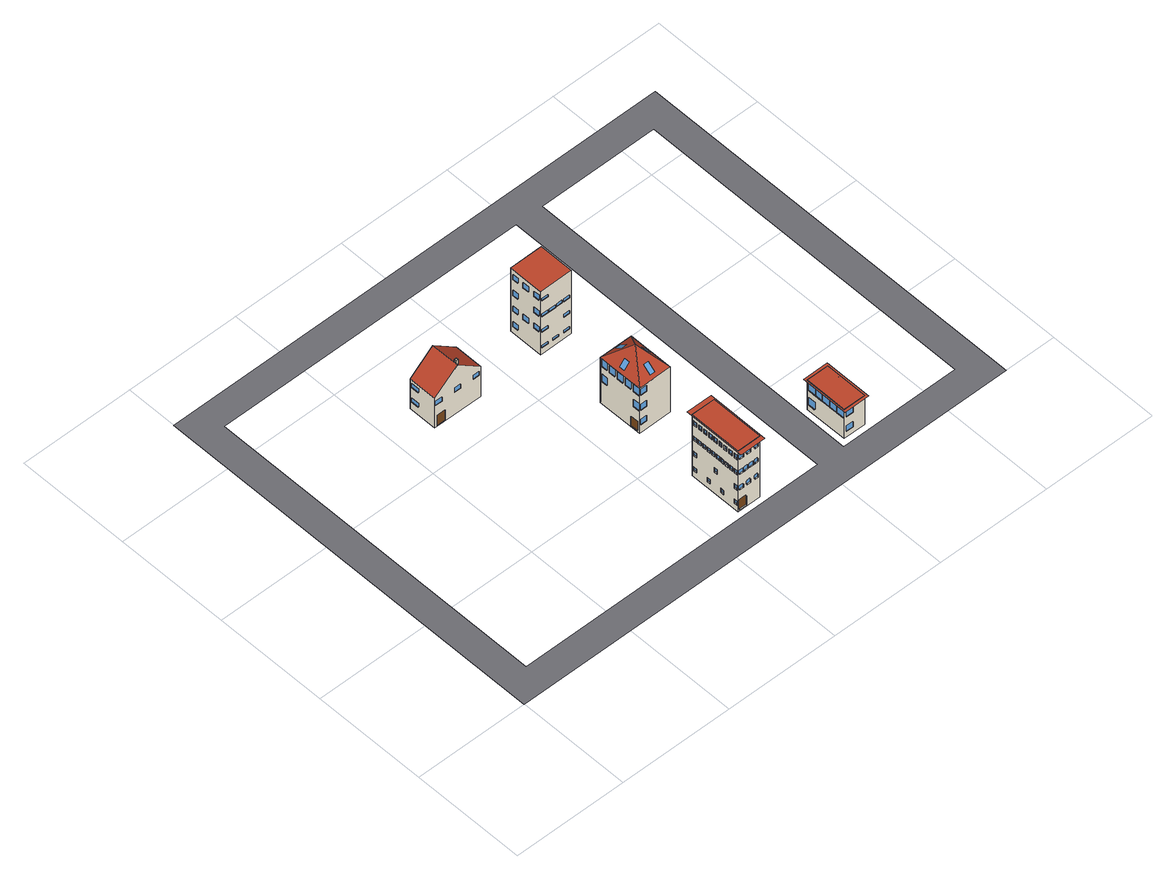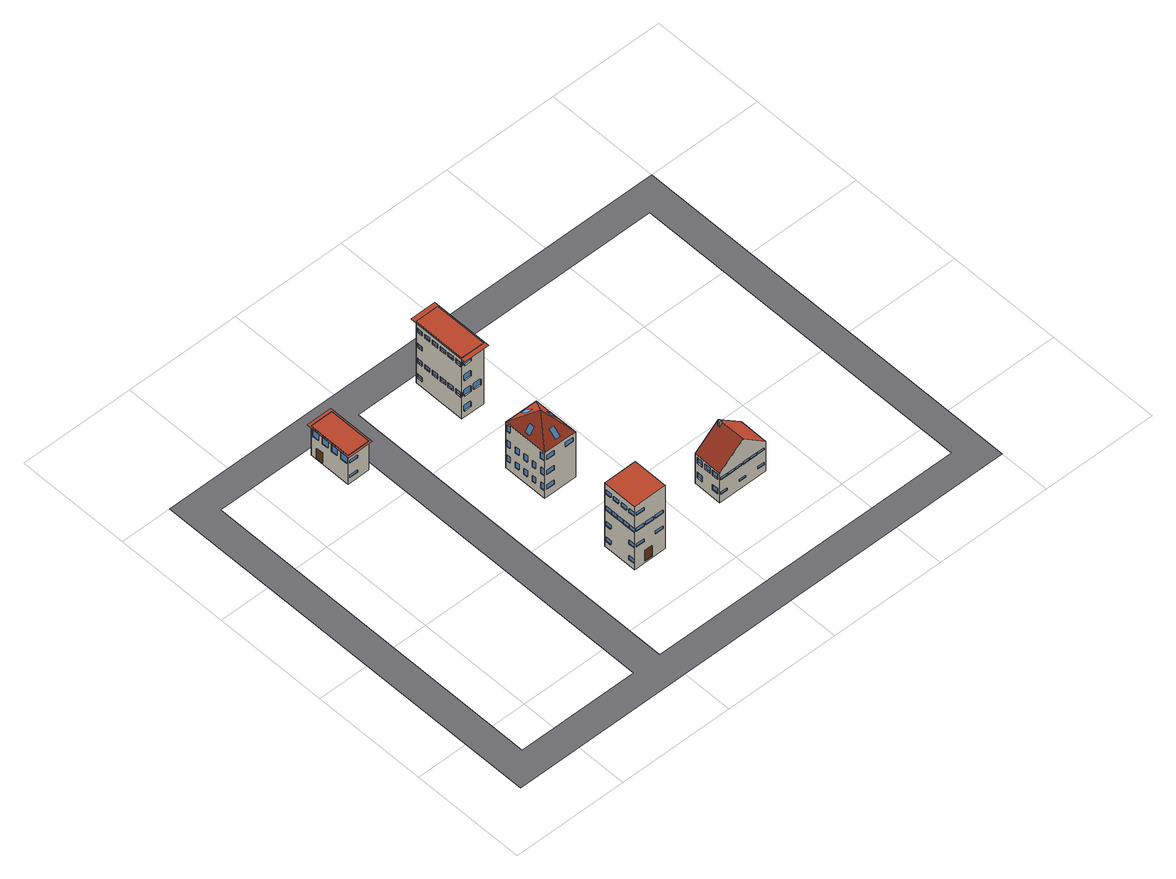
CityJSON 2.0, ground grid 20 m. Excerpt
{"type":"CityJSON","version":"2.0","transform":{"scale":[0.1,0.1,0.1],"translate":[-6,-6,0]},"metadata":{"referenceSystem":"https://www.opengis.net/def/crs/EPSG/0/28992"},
"CityObjects":{
"building1":{"type":"Building","attributes":{"roofType":"Gabled","yearOfConstruction":1994,"function":"Residential","storeysAboveGround":2},"children":["building1-1"],"geometry":[{"type":"MultiSurface","lod":"3","boundaries":[[[0,1,2,3]],[[4,5,6,7]],[[7,8,9,4],[10,11,12,13]],[[3,2,8,7,6],[14,15,16,17],[18,19,20,21],[22,23,24,25],[26,27,28,29]],[[30,31,14,17]],[[16,32,30,17]],[[33,32,16,15]],[[14,31,33,15]],[[34,35,18,21]],[[20,36,34,21]],[[37,36,20,19]],[[18,35,37,19]],[[38,39,22,25]],[[24,40,38,25]],[[41,40,24,23]],[[22,39,41,23]],[[42,43,26,29]],[[28,44,42,29]],[[45,44,28,27]],[[26,43,45,27]],[[32,33,31,30]],[[36,37,35,34]],[[40,41,39,38]],[[44,45,43,42]],[[1,9,8,2],[46,47,48,49],[50,51,52,53],[54,55,56,57],[58,59,60,61],[62,63,64,65]],[[66,67,46,49]],[[48,68,66,49]],[[69,68,48,47]],[[46,67,69,47]],[[70,71,50,53]],[[52,72,70,53]],[[73,72,52,51]],[[50,71,73,51]],[[74,75,54,57]],[[56,76,74,57]],[[77,76,56,55]],[[54,75,77,55]],[[78,79,58,61]],[[60,80,78,61]],[[81,80,60,59]],[[58,79,81,59]],[[82,83,62,65]],[[64,84,82,65]],[[85,84,64,63]],[[62,83,85,63]],[[68,69,67,66]],[[72,73,71,70]],[[76,77,75,74]],[[80,81,79,78]],[[84,85,83,82]],[[1,0,5,4,9],[86,87,88,89],[90,91,92,93],[94,95,96,97],[98,99,100,101],[102,103,104,105],[106,107,108,109],[110,111,112,113],[114,115,116,117],[118,119,120,121]],[[122,123,86,89]],[[88,124,122,89]],[[125,124,88,87]],[[86,123,125,87]],[[126,127,90,93]],[[92,128,126,93]],[[129,128,92,91]],[[90,127,129,91]],[[130,131,94,97]],[[96,132,130,97]],[[133,132,96,95]],[[94,131,133,95]],[[134,135,98,101]],[[100,136,134,101]],[[137,136,100,99]],[[98,135,137,99]],[[138,139,102,105]],[[104,140,138,105]],[[141,140,104,103]],[[102,139,141,103]],[[142,143,106,109]],[[108,144,142,109]],[[145,144,108,107]],[[106,143,145,107]],[[146,147,110,113]],[[112,148,146,113]],[[149,148,112,111]],[[110,147,149,111]],[[150,151,114,117]],[[116,152,150,117]],[[153,152,116,115]],[[114,151,153,115]],[[154,155,118,121]],[[120,156,154,121]],[[157,156,120,119]],[[118,155,157,119]],[[124,125,123,122]],[[128,129,127,126]],[[132,133,131,130]],[[136,137,135,134]],[[140,141,139,138]],[[144,145,143,142]],[[148,149,147,146]],[[152,153,151,150]],[[156,157,155,154]],[[0,3,6,5],[158,159,160,161],[162,163,164,165]],[[166,167,158,161]],[[160,168,166,161]],[[169,168,160,159]],[[158,167,169,159]],[[170,171,162,165]],[[164,172,170,165]],[[173,172,164,163]],[[162,171,173,163]],[[168,169,167,166]],[[172,173,171,170]]],"semantics":{"surfaces":[{"type":"GroundSurface"},{"type":"RoofSurface"},{"type":"WallSurface"},{"type":"Door"},{"type":"Window"}],"values":[0,1,1,2,2,2,2,2,2,2,2,2,2,2,2,2,2,2,2,2,3,4,4,4,2,2,2,2,2,2,2,2,2,2,2,2,2,2,2,2,2,2,2,2,2,4,4,4,4,4,2,2,2,2,2,2,2,2,2,2,2,2,2,2,2,2,2,2,2,2,2,2,2,2,2,2,2,2,2,2,2,2,2,2,2,2,2,4,4,4,4,4,4,4,4,4,2,2,2,2,2,2,2,2,2,4,4]}}]},
"building1-1":{"type":"BuildingInstallation","parents":["building1"],"geometry":[{"type":"MultiSurface","lod":"3","boundaries":[[[12,174,175,13]],[[176,177,11,10]],[[175,176,10,13]],[[12,11,177,174]],[[174,177,176,175]],[[12,11,10,13]]]}]},
"building2":{"type":"Building","attributes":{"roofType":"Flat","yearOfConstruction":2001,"function":"Industrial","storeysAboveGround":4},"geometry":[{"type":"MultiSurface","lod":"3","boundaries":[[[178,179,180,181]],[[182,183,184,185]],[[180,182,185,181],[186,187,188,189],[190,191,192,193],[194,195,196,197],[198,199,200,201],[202,203,204,205],[206,207,208,209],[210,211,212,213],[214,215,216,217],[218,219,220,221],[222,223,224,225],[226,227,228,229]],[[230,231,186,189]],[[188,232,230,189]],[[233,232,188,187]],[[186,231,233,187]],[[234,235,190,193]],[[192,236,234,193]],[[237,236,192,191]],[[190,235,237,191]],[[238,239,194,197]],[[196,240,238,197]],[[241,240,196,195]],[[194,239,241,195]],[[242,243,198,201]],[[200,244,242,201]],[[245,244,200,199]],[[198,243,245,199]],[[246,247,202,205]],[[204,248,246,205]],[[249,248,204,203]],[[202,247,249,203]],[[250,251,206,209]],[[208,252,250,209]],[[253,252,208,207]],[[206,251,253,207]],[[254,255,210,213]],[[212,256,254,213]],[[257,256,212,211]],[[210,255,257,211]],[[258,259,214,217]],[[216,260,258,217]],[[261,260,216,215]],[[214,259,261,215]],[[262,263,218,221]],[[220,264,262,221]],[[265,264,220,219]],[[218,263,265,219]],[[266,267,222,225]],[[224,268,266,225]],[[269,268,224,223]],[[222,267,269,223]],[[270,271,226,229]],[[228,272,270,229]],[[273,272,228,227]],[[226,271,273,227]],[[232,233,231,230]],[[236,237,235,234]],[[240,241,239,238]],[[244,245,243,242]],[[248,249,247,246]],[[252,253,251,250]],[[256,257,255,254]],[[260,261,259,258]],[[264,265,263,262]],[[268,269,267,266]],[[272,273,271,270]],[[179,183,182,180],[274,275,276,277],[278,279,280,281],[282,283,284,285],[286,287,288,289],[290,291,292,293],[294,295,296,297],[298,299,300,301],[302,303,304,305],[306,307,308,309],[310,311,312,313],[314,315,316,317],[318,319,320,321],[322,323,324,325],[326,327,328,329]],[[330,331,274,277]],[[276,332,330,277]],[[333,332,276,275]],[[274,331,333,275]],[[334,335,278,281]],[[280,336,334,281]],[[337,336,280,279]],[[278,335,337,279]],[[338,339,282,285]],[[284,340,338,285]],[[341,340,284,283]],[[282,339,341,283]],[[342,343,286,289]],[[288,344,342,289]],[[345,344,288,287]],[[286,343,345,287]],[[346,347,290,293]],[[292,348,346,293]],[[349,348,292,291]],[[290,347,349,291]],[[350,351,294,297]],[[296,352,350,297]],[[353,352,296,295]],[[294,351,353,295]],[[354,355,298,301]],[[300,356,354,301]],[[357,356,300,299]],[[298,355,357,299]],[[358,359,302,305]],[[304,360,358,305]],[[361,360,304,303]],[[302,359,361,303]],[[362,363,306,309]],[[308,364,362,309]],[[365,364,308,307]],[[306,363,365,307]],[[366,367,310,313]],[[312,368,366,313]],[[369,368,312,311]],[[310,367,369,311]],[[370,371,314,317]],[[316,372,370,317]],[[373,372,316,315]],[[314,371,373,315]],[[374,375,318,321]],[[320,376,374,321]],[[377,376,320,319]],[[318,375,377,319]],[[378,379,322,325]],[[324,380,378,325]],[[381,380,324,323]],[[322,379,381,323]],[[382,383,326,329]],[[328,384,382,329]],[[385,384,328,327]],[[326,383,385,327]],[[332,333,331,330]],[[336,337,335,334]],[[340,341,339,338]],[[344,345,343,342]],[[348,349,347,346]],[[352,353,351,350]],[[356,357,355,354]],[[360,361,359,358]],[[364,365,363,362]],[[368,369,367,366]],[[372,373,371,370]],[[376,377,375,374]],[[380,381,379,378]],[[384,385,383,382]],[[178,184,183,179],[386,387,388,389],[390,391,392,393],[394,395,396,397],[398,399,400,401],[402,403,404,405]],[[406,407,386,389]],[[388,408,406,389]],[[409,408,388,387]],[[386,407,409,387]],[[410,411,390,393]],[[392,412,410,393]],[[413,412,392,391]],[[390,411,413,391]],[[414,415,394,397]],[[396,416,414,397]],[[417,416,396,395]],[[394,415,417,395]],[[418,419,398,401]],[[400,420,418,401]],[[421,420,400,399]],[[398,419,421,399]],[[422,423,402,405]],[[404,424,422,405]],[[425,424,404,403]],[[402,423,425,403]],[[408,409,407,406]],[[412,413,411,410]],[[416,417,415,414]],[[420,421,419,418]],[[424,425,423,422]],[[181,185,184,178],[426,427,428,429],[430,431,432,433],[434,435,436,437],[438,439,440,441],[442,443,444,445],[446,447,448,449],[450,451,452,453],[454,455,456,457],[458,459,460,461],[462,463,464,465],[466,467,468,469],[470,471,472,473],[474,475,476,477],[478,479,480,481],[482,483,484,485],[486,487,488,489],[490,491,492,493],[494,495,496,497],[498,499,500,501],[502,503,504,505],[506,507,508,509],[510,511,512,513],[514,515,516,517],[518,519,520,521],[522,523,524,525],[526,527,528,529]],[[530,531,426,429]],[[428,532,530,429]],[[533,532,428,427]],[[426,531,533,427]],[[534,535,430,433]],[[432,536,534,433]],[[537,536,432,431]],[[430,535,537,431]],[[538,539,434,437]],[[436,540,538,437]],[[541,540,436,435]],[[434,539,541,435]],[[542,543,438,441]],[[440,544,542,441]],[[545,544,440,439]],[[438,543,545,439]],[[546,547,442,445]],[[444,548,546,445]],[[549,548,444,443]],[[442,547,549,443]],[[550,551,446,449]],[[448,552,550,449]],[[553,552,448,447]],[[446,551,553,447]],[[554,555,450,453]],[[452,556,554,453]],[[557,556,452,451]],[[450,555,557,451]],[[558,559,454,457]],[[456,560,558,457]],[[561,560,456,455]],[[454,559,561,455]],[[562,563,458,461]],[[460,564,562,461]],[[565,564,460,459]],[[458,563,565,459]],[[566,567,462,465]],[[464,568,566,465]],[[569,568,464,463]],[[462,567,569,463]],[[570,571,466,469]],[[468,572,570,469]],[[573,572,468,467]],[[466,571,573,467]],[[574,575,470,473]],[[472,576,574,473]],[[577,576,472,471]],[[470,575,577,471]],[[578,579,474,477]],[[476,580,578,477]],[[581,580,476,475]],[[474,579,581,475]],[[582,583,478,481]],[[480,584,582,481]],[[585,584,480,479]],[[478,583,585,479]],[[586,587,482,485]],[[484,588,586,485]],[[589,588,484,483]],[[482,587,589,483]],[[590,591,486,489]],[[488,592,590,489]],[[593,592,488,487]],[[486,591,593,487]],[[594,595,490,493]],[[492,596,594,493]],[[597,596,492,491]],[[490,595,597,491]],[[598,599,494,497]],[[496,600,598,497]],[[601,600,496,495]],[[494,599,601,495]],[[602,603,498,501]],[[500,604,602,501]],[[605,604,500,499]],[[498,603,605,499]],[[606,607,502,505]],[[504,608,606,505]],[[609,608,504,503]],[[502,607,609,503]],[[610,611,506,509]],[[508,612,610,509]],[[613,612,508,507]],[[506,611,613,507]],[[614,615,510,513]],[[512,616,614,513]],[[617,616,512,511]],[[510,615,617,511]],[[618,619,514,517]],[[516,620,618,517]],[[621,620,516,515]],[[514,619,621,515]],[[622,623,518,521]],[[520,624,622,521]],[[625,624,520,519]],[[518,623,625,519]],[[626,627,522,525]],[[524,628,626,525]],[[629,628,524,523]],[[522,627,629,523]],[[630,631,526,529]],[[528,632,630,529]],[[633,632,528,527]],[[526,631,633,527]],[[532,533,531,530]],[[536,537,535,534]],[[540,541,539,538]],[[544,545,543,542]],[[548,549,547,546]],[[552,553,551,550]],[[556,557,555,554]],[[560,561,559,558]],[[564,565,563,562]],[[568,569,567,566]],[[572,573,571,570]],[[576,577,575,574]],[[580,581,579,578]],[[584,585,583,582]],[[588,589,587,586]],[[592,593,591,590]],[[596,597,595,594]],[[600,601,599,598]],[[604,605,603,602]],[[608,609,607,606]],[[612,613,611,610]],[[616,617,615,614]],[[620,621,619,618]],[[624,625,623,622]],[[628,629,627,626]],[[632,633,631,630]],[[634,635,636,637],[184,183,182,185]]],"semantics":{"surfaces":[{"type":"GroundSurface"},{"type":"RoofSurface"},{"type":"WallSurface"},{"type":"Door"},{"type":"Window"}],"values":[0,1,2,2,2,2,2,2,2,2,2,2,2,2,2,2,2,2,2,2,2,2,2,2,2,2,2,2,2,2,2,2,2,2,2,2,2,2,2,2,2,2,2,2,2,2,2,3,4,4,4,4,4,4,4,4,4,4,2,2,2,2,2,2,2,2,2,2,2,2,2,2,2,2,2,2,2,2,2,2,2,2,2,2,2,2,2,2,2,2,2,2,2,2,2,2,2,2,2,2,2,2,2,2,2,2,2,2,2,2,2,2,2,2,2,4,4,4,4,4,4,4,4,4,4,4,4,4,4,2,2,2,2,2,2,2,2,2,2,2,2,2,2,2,2,2,2,2,2,2,4,4,4,4,4,2,2,2,2,2,2,2,2,2,2,2,2,2,2,2,2,2,2,2,2,2,2,2,2,2,2,2,2,2,2,2,2,2,2,2,2,2,2,2,2,2,2,2,2,2,2,2,2,2,2,2,2,2,2,2,2,2,2,2,2,2,2,2,2,2,2,2,2,2,2,2,2,2,2,2,2,2,2,2,2,2,2,2,2,2,2,2,2,2,2,2,2,2,2,2,2,2,2,2,2,2,2,2,2,2,4,4,4,4,4,4,4,4,4,4,4,4,4,4,4,4,4,4,4,4,4,4,4,4,4,4,1]}}]},
"building3":{"type":"Building","attributes":{"roofType":"Pyramidal","yearOfConstruction":1955,"function":"Residential","storeysAboveGround":3},"geometry":[{"type":"MultiSurface","lod":"3","boundaries":[[[638,639,640,641]],[[642,643,644],[645,646,647,648]],[[647,646,645,648]],[[649,650,644],[651,652,653,654]],[[653,652,651,654]],[[643,649,644],[655,656,657,658]],[[657,656,655,658]],[[650,642,644],[659,660,661,662]],[[661,660,659,662]],[[640,649,643,641],[663,664,665,666],[667,668,669,670],[671,672,673,674]],[[675,676,663,666]],[[665,677,675,666]],[[678,677,665,664]],[[663,676,678,664]],[[679,680,667,670]],[[669,681,679,670]],[[682,681,669,668]],[[667,680,682,668]],[[683,684,671,674]],[[673,685,683,674]],[[686,685,673,672]],[[671,684,686,672]],[[677,678,676,675]],[[681,682,680,679]],[[685,686,684,683]],[[639,650,649,640],[687,688,689,690],[691,692,693,694],[695,696,697,698],[699,700,701,702],[703,704,705,706],[707,708,709,710],[711,712,713,714],[715,716,717,718],[719,720,721,722],[723,724,725,726],[727,728,729,730],[731,732,733,734]],[[735,736,687,690]],[[689,737,735,690]],[[738,737,689,688]],[[687,736,738,688]],[[739,740,691,694]],[[693,741,739,694]],[[742,741,693,692]],[[691,740,742,692]],[[743,744,695,698]],[[697,745,743,698]],[[746,745,697,696]],[[695,744,746,696]],[[747,748,699,702]],[[701,749,747,702]],[[750,749,701,700]],[[699,748,750,700]],[[751,752,703,706]],[[705,753,751,706]],[[754,753,705,704]],[[703,752,754,704]],[[755,756,707,710]],[[709,757,755,710]],[[758,757,709,708]],[[707,756,758,708]],[[759,760,711,714]],[[713,761,759,714]],[[762,761,713,712]],[[711,760,762,712]],[[763,764,715,718]],[[717,765,763,718]],[[766,765,717,716]],[[715,764,766,716]],[[767,768,719,722]],[[721,769,767,722]],[[770,769,721,720]],[[719,768,770,720]],[[771,772,723,726]],[[725,773,771,726]],[[774,773,725,724]],[[723,772,774,724]],[[775,776,727,730]],[[729,777,775,730]],[[778,777,729,728]],[[727,776,778,728]],[[779,780,731,734]],[[733,781,779,734]],[[782,781,733,732]],[[731,780,782,732]],[[737,738,736,735]],[[741,742,740,739]],[[745,746,744,743]],[[749,750,748,747]],[[753,754,752,751]],[[757,758,756,755]],[[761,762,760,759]],[[765,766,764,763]],[[769,770,768,767]],[[773,774,772,771]],[[777,778,776,775]],[[781,782,780,779]],[[638,642,650,639],[783,784,785,786],[787,788,789,790],[791,792,793,794],[795,796,797,798]],[[799,800,783,786]],[[785,801,799,786]],[[802,801,785,784]],[[783,800,802,784]],[[803,804,787,790]],[[789,805,803,790]],[[806,805,789,788]],[[787,804,806,788]],[[807,808,791,794]],[[793,809,807,794]],[[810,809,793,792]],[[791,808,810,792]],[[811,812,795,798]],[[797,813,811,798]],[[814,813,797,796]],[[795,812,814,796]],[[801,802,800,799]],[[805,806,804,803]],[[809,810,808,807]],[[813,814,812,811]],[[641,643,642,638],[815,816,817,818],[819,820,821,822],[823,824,825,826],[827,828,829,830],[831,832,833,834],[835,836,837,838],[839,840,841,842],[843,844,845,846]],[[847,848,815,818]],[[817,849,847,818]],[[850,849,817,816]],[[815,848,850,816]],[[851,852,819,822]],[[821,853,851,822]],[[854,853,821,820]],[[819,852,854,820]],[[855,856,823,826]],[[825,857,855,826]],[[858,857,825,824]],[[823,856,858,824]],[[859,860,827,830]],[[829,861,859,830]],[[862,861,829,828]],[[827,860,862,828]],[[863,864,831,834]],[[833,865,863,834]],[[866,865,833,832]],[[831,864,866,832]],[[867,868,835,838]],[[837,869,867,838]],[[870,869,837,836]],[[835,868,870,836]],[[871,872,839,842]],[[841,873,871,842]],[[874,873,841,840]],[[839,872,874,840]],[[875,876,843,846]],[[845,877,875,846]],[[878,877,845,844]],[[843,876,878,844]],[[849,850,848,847]],[[853,854,852,851]],[[857,858,856,855]],[[861,862,860,859]],[[865,866,864,863]],[[869,870,868,867]],[[873,874,872,871]],[[877,878,876,875]]],"semantics":{"surfaces":[{"type":"GroundSurface"},{"type":"RoofSurface"},{"type":"Window"},{"type":"WallSurface"},{"type":"Door"}],"values":[0,1,2,1,2,1,2,1,2,3,3,3,3,3,3,3,3,3,3,3,3,3,2,2,2,3,3,3,3,3,3,3,3,3,3,3,3,3,3,3,3,3,3,3,3,3,3,3,3,3,3,3,3,3,3,3,3,3,3,3,3,3,3,3,3,3,3,3,3,3,3,3,3,3,2,2,2,2,2,2,2,2,2,2,2,2,3,3,3,3,3,3,3,3,3,3,3,3,3,3,3,3,3,2,2,2,2,3,3,3,3,3,3,3,3,3,3,3,3,3,3,3,3,3,3,3,3,3,3,3,3,3,3,3,3,3,3,3,3,3,4,2,2,2,2,2,2,2]}}]},
"building4":{"type":"Building","attributes":{"roofType":"Flat","yearOfConstruction":2000,"function":"Residential","storeysAboveGround":4},"geometry":[{"type":"MultiSurface","lod":"3","boundaries":[[[879,880,881,882]],[[883,884,885,886]],[[881,883,886,882],[887,888,889,890],[891,892,893,894],[895,896,897,898],[899,900,901,902],[903,904,905,906],[907,908,909,910],[911,912,913,914],[915,916,917,918],[919,920,921,922],[923,924,925,926]],[[927,928,887,890]],[[889,929,927,890]],[[930,929,889,888]],[[887,928,930,888]],[[931,932,891,894]],[[893,933,931,894]],[[934,933,893,892]],[[891,932,934,892]],[[935,936,895,898]],[[897,937,935,898]],[[938,937,897,896]],[[895,936,938,896]],[[939,940,899,902]],[[901,941,939,902]],[[942,941,901,900]],[[899,940,942,900]],[[943,944,903,906]],[[905,945,943,906]],[[946,945,905,904]],[[903,944,946,904]],[[947,948,907,910]],[[909,949,947,910]],[[950,949,909,908]],[[907,948,950,908]],[[951,952,911,914]],[[913,953,951,914]],[[954,953,913,912]],[[911,952,954,912]],[[955,956,915,918]],[[917,957,955,918]],[[958,957,917,916]],[[915,956,958,916]],[[959,960,919,922]],[[921,961,959,922]],[[962,961,921,920]],[[919,960,962,920]],[[963,964,923,926]],[[925,965,963,926]],[[966,965,925,924]],[[923,964,966,924]],[[929,930,928,927]],[[933,934,932,931]],[[937,938,936,935]],[[941,942,940,939]],[[945,946,944,943]],[[949,950,948,947]],[[953,954,952,951]],[[957,958,956,955]],[[961,962,960,959]],[[965,966,964,963]],[[880,884,883,881],[967,968,969,970],[971,972,973,974],[975,976,977,978],[979,980,981,982],[983,984,985,986],[987,988,989,990],[991,992,993,994],[995,996,997,998],[999,1000,1001,1002],[1003,1004,1005,1006],[1007,1008,1009,1010],[1011,1012,1013,1014],[1015,1016,1017,1018]],[[1019,1020,967,970]],[[969,1021,1019,970]],[[1022,1021,969,968]],[[967,1020,1022,968]],[[1023,1024,971,974]],[[973,1025,1023,974]],[[1026,1025,973,972]],[[971,1024,1026,972]],[[1027,1028,975,978]],[[977,1029,1027,978]],[[1030,1029,977,976]],[[975,1028,1030,976]],[[1031,1032,979,982]],[[981,1033,1031,982]],[[1034,1033,981,980]],[[979,1032,1034,980]],[[1035,1036,983,986]],[[985,1037,1035,986]],[[1038,1037,985,984]],[[983,1036,1038,984]],[[1039,1040,987,990]],[[989,1041,1039,990]],[[1042,1041,989,988]],[[987,1040,1042,988]],[[1043,1044,991,994]],[[993,1045,1043,994]],[[1046,1045,993,992]],[[991,1044,1046,992]],[[1047,1048,995,998]],[[997,1049,1047,998]],[[1050,1049,997,996]],[[995,1048,1050,996]],[[1051,1052,999,1002]],[[1001,1053,1051,1002]],[[1054,1053,1001,1000]],[[999,1052,1054,1000]],[[1055,1056,1003,1006]],[[1005,1057,1055,1006]],[[1058,1057,1005,1004]],[[1003,1056,1058,1004]],[[1059,1060,1007,1010]],[[1009,1061,1059,1010]],[[1062,1061,1009,1008]],[[1007,1060,1062,1008]],[[1063,1064,1011,1014]],[[1013,1065,1063,1014]],[[1066,1065,1013,1012]],[[1011,1064,1066,1012]],[[1067,1068,1015,1018]],[[1017,1069,1067,1018]],[[1070,1069,1017,1016]],[[1015,1068,1070,1016]],[[1021,1022,1020,1019]],[[1025,1026,1024,1023]],[[1029,1030,1028,1027]],[[1033,1034,1032,1031]],[[1037,1038,1036,1035]],[[1041,1042,1040,1039]],[[1045,1046,1044,1043]],[[1049,1050,1048,1047]],[[1053,1054,1052,1051]],[[1057,1058,1056,1055]],[[1061,1062,1060,1059]],[[1065,1066,1064,1063]],[[1069,1070,1068,1067]],[[879,885,884,880],[1071,1072,1073,1074],[1075,1076,1077,1078],[1079,1080,1081,1082],[1083,1084,1085,1086],[1087,1088,1089,1090],[1091,1092,1093,1094],[1095,1096,1097,1098]],[[1099,1100,1071,1074]],[[1073,1101,1099,1074]],[[1102,1101,1073,1072]],[[1071,1100,1102,1072]],[[1103,1104,1075,1078]],[[1077,1105,1103,1078]],[[1106,1105,1077,1076]],[[1075,1104,1106,1076]],[[1107,1108,1079,1082]],[[1081,1109,1107,1082]],[[1110,1109,1081,1080]],[[1079,1108,1110,1080]],[[1111,1112,1083,1086]],[[1085,1113,1111,1086]],[[1114,1113,1085,1084]],[[1083,1112,1114,1084]],[[1115,1116,1087,1090]],[[1089,1117,1115,1090]],[[1118,1117,1089,1088]],[[1087,1116,1118,1088]],[[1119,1120,1091,1094]],[[1093,1121,1119,1094]],[[1122,1121,1093,1092]],[[1091,1120,1122,1092]],[[1123,1124,1095,1098]],[[1097,1125,1123,1098]],[[1126,1125,1097,1096]],[[1095,1124,1126,1096]],[[1101,1102,1100,1099]],[[1105,1106,1104,1103]],[[1109,1110,1108,1107]],[[1113,1114,1112,1111]],[[1117,1118,1116,1115]],[[1121,1122,1120,1119]],[[1125,1126,1124,1123]],[[882,886,885,879],[1127,1128,1129,1130],[1131,1132,1133,1134],[1135,1136,1137,1138],[1139,1140,1141,1142],[1143,1144,1145,1146],[1147,1148,1149,1150],[1151,1152,1153,1154],[1155,1156,1157,1158],[1159,1160,1161,1162]],[[1163,1164,1127,1130]],[[1129,1165,1163,1130]],[[1166,1165,1129,1128]],[[1127,1164,1166,1128]],[[1167,1168,1131,1134]],[[1133,1169,1167,1134]],[[1170,1169,1133,1132]],[[1131,1168,1170,1132]],[[1171,1172,1135,1138]],[[1137,1173,1171,1138]],[[1174,1173,1137,1136]],[[1135,1172,1174,1136]],[[1175,1176,1139,1142]],[[1141,1177,1175,1142]],[[1178,1177,1141,1140]],[[1139,1176,1178,1140]],[[1179,1180,1143,1146]],[[1145,1181,1179,1146]],[[1182,1181,1145,1144]],[[1143,1180,1182,1144]],[[1183,1184,1147,1150]],[[1149,1185,1183,1150]],[[1186,1185,1149,1148]],[[1147,1184,1186,1148]],[[1187,1188,1151,1154]],[[1153,1189,1187,1154]],[[1190,1189,1153,1152]],[[1151,1188,1190,1152]],[[1191,1192,1155,1158]],[[1157,1193,1191,1158]],[[1194,1193,1157,1156]],[[1155,1192,1194,1156]],[[1195,1196,1159,1162]],[[1161,1197,1195,1162]],[[1198,1197,1161,1160]],[[1159,1196,1198,1160]],[[1165,1166,1164,1163]],[[1169,1170,1168,1167]],[[1173,1174,1172,1171]],[[1177,1178,1176,1175]],[[1181,1182,1180,1179]],[[1185,1186,1184,1183]],[[1189,1190,1188,1187]],[[1193,1194,1192,1191]],[[1197,1198,1196,1195]]],"semantics":{"surfaces":[{"type":"GroundSurface"},{"type":"RoofSurface"},{"type":"WallSurface"},{"type":"Window"},{"type":"Door"}],"values":[0,1,2,2,2,2,2,2,2,2,2,2,2,2,2,2,2,2,2,2,2,2,2,2,2,2,2,2,2,2,2,2,2,2,2,2,2,2,2,2,2,2,2,3,3,3,3,3,3,3,3,3,3,2,2,2,2,2,2,2,2,2,2,2,2,2,2,2,2,2,2,2,2,2,2,2,2,2,2,2,2,2,2,2,2,2,2,2,2,2,2,2,2,2,2,2,2,2,2,2,2,2,2,2,2,2,3,3,3,3,3,3,3,3,3,3,3,3,3,2,2,2,2,2,2,2,2,2,2,2,2,2,2,2,2,2,2,2,2,2,2,2,2,2,2,2,2,2,4,3,3,3,3,3,3,2,2,2,2,2,2,2,2,2,2,2,2,2,2,2,2,2,2,2,2,2,2,2,2,2,2,2,2,2,2,2,2,2,2,2,2,2,3,3,3,3,3,3,3,3,3]}}]},
"building5":{"type":"Building","attributes":{"roofType":"Flat","yearOfConstruction":1978,"function":"Industrial","storeysAboveGround":2},"geometry":[{"type":"MultiSurface","lod":"3","boundaries":[[[1199,1200,1201,1202]],[[1203,1204,1205,1206]],[[1201,1203,1206,1202],[1207,1208,1209,1210],[1211,1212,1213,1214]],[[1215,1216,1207,1210]],[[1209,1217,1215,1210]],[[1218,1217,1209,1208]],[[1207,1216,1218,1208]],[[1219,1220,1211,1214]],[[1213,1221,1219,1214]],[[1222,1221,1213,1212]],[[1211,1220,1222,1212]],[[1217,1218,1216,1215]],[[1221,1222,1220,1219]],[[1200,1204,1203,1201],[1223,1224,1225,1226],[1227,1228,1229,1230],[1231,1232,1233,1234],[1235,1236,1237,1238],[1239,1240,1241,1242]],[[1243,1244,1223,1226]],[[1225,1245,1243,1226]],[[1246,1245,1225,1224]],[[1223,1244,1246,1224]],[[1247,1248,1227,1230]],[[1229,1249,1247,1230]],[[1250,1249,1229,1228]],[[1227,1248,1250,1228]],[[1251,1252,1231,1234]],[[1233,1253,1251,1234]],[[1254,1253,1233,1232]],[[1231,1252,1254,1232]],[[1255,1256,1235,1238]],[[1237,1257,1255,1238]],[[1258,1257,1237,1236]],[[1235,1256,1258,1236]],[[1259,1260,1239,1242]],[[1241,1261,1259,1242]],[[1262,1261,1241,1240]],[[1239,1260,1262,1240]],[[1245,1246,1244,1243]],[[1249,1250,1248,1247]],[[1253,1254,1252,1251]],[[1257,1258,1256,1255]],[[1261,1262,1260,1259]],[[1199,1205,1204,1200],[1263,1264,1265,1266],[1267,1268,1269,1270]],[[1271,1272,1263,1266]],[[1265,1273,1271,1266]],[[1274,1273,1265,1264]],[[1263,1272,1274,1264]],[[1275,1276,1267,1270]],[[1269,1277,1275,1270]],[[1278,1277,1269,1268]],[[1267,1276,1278,1268]],[[1273,1274,1272,1271]],[[1277,1278,1276,1275]],[[1202,1206,1205,1199],[1279,1280,1281,1282],[1283,1284,1285,1286],[1287,1288,1289,1290],[1291,1292,1293,1294],[1295,1296,1297,1298],[1299,1300,1301,1302]],[[1303,1304,1279,1282]],[[1281,1305,1303,1282]],[[1306,1305,1281,1280]],[[1279,1304,1306,1280]],[[1307,1308,1283,1286]],[[1285,1309,1307,1286]],[[1310,1309,1285,1284]],[[1283,1308,1310,1284]],[[1311,1312,1287,1290]],[[1289,1313,1311,1290]],[[1314,1313,1289,1288]],[[1287,1312,1314,1288]],[[1315,1316,1291,1294]],[[1293,1317,1315,1294]],[[1318,1317,1293,1292]],[[1291,1316,1318,1292]],[[1319,1320,1295,1298]],[[1297,1321,1319,1298]],[[1322,1321,1297,1296]],[[1295,1320,1322,1296]],[[1323,1324,1299,1302]],[[1301,1325,1323,1302]],[[1326,1325,1301,1300]],[[1299,1324,1326,1300]],[[1305,1306,1304,1303]],[[1309,1310,1308,1307]],[[1313,1314,1312,1311]],[[1317,1318,1316,1315]],[[1321,1322,1320,1319]],[[1325,1326,1324,1323]],[[1327,1328,1329,1330],[1205,1204,1203,1206]]],"semantics":{"surfaces":[{"type":"GroundSurface"},{"type":"RoofSurface"},{"type":"WallSurface"},{"type":"Window"},{"type":"Door"}],"values":[0,1,2,2,2,2,2,2,2,2,2,3,3,2,2,2,2,2,2,2,2,2,2,2,2,2,2,2,2,2,2,2,2,2,4,3,3,3,3,2,2,2,2,2,2,2,2,2,3,3,2,2,2,2,2,2,2,2,2,2,2,2,2,2,2,2,2,2,2,2,2,2,2,2,2,3,3,3,3,3,3,1]}}]},
"road1":{"type":"Road","geometry":[{"type":"MultiSurface","lod":"1","boundaries":[[[1331,1332,1333,1334],[1335,1336,1337,1338],[1339,1340,1341,1342]]]}]}
},
"vertices":[
[260,510,0],[347,510,0],[347,460,0],[260,460,0],[303,510,98],[260,510,61],[260,460,61],[303,460,98],[347,460,61],[347,510,61],[304,468,97],[308,468,93],[308,464,93],[304,464,97],[265,460,22],[280,460,22],[280,460,1],[265,460,1],[262,460,53],[274,460,53],[274,460,45],[262,460,45],[298,460,53],[309,460,53],[309,460,45],[298,460,45],[333,460,53],[344,460,53],[344,460,45],[333,460,45],[265,461,1],[265,461,22],[280,461,1],[280,461,22],[262,461,45],[262,461,53],[274,461,45],[274,461,53],[298,461,45],[298,461,53],[309,461,45],[309,461,53],[333,461,45],[333,461,53],[344,461,45],[344,461,53],[347,464,26],[347,475,26],[347,475,15],[347,464,15],[347,495,26],[347,506,26],[347,506,15],[347,495,15],[347,464,56],[347,475,56],[347,475,45],[347,464,45],[347,480,56],[347,491,56],[347,491,45],[347,480,45],[347,495,56],[347,506,56],[347,506,45],[347,495,45],[345,464,15],[345,464,26],[345,475,15],[345,475,26],[345,495,15],[345,495,26],[345,506,15],[345,506,26],[345,464,45],[345,464,56],[345,475,45],[345,475,56],[345,480,45],[345,480,56],[345,491,45],[345,491,56],[345,495,45],[345,495,56],[345,506,45],[345,506,56],[344,510,19],[333,510,19],[333,510,15],[344,510,15],[309,510,19],[298,510,19],[298,510,15],[309,510,15],[274,510,19],[263,510,19],[263,510,15],[274,510,15],[344,510,49],[333,510,49],[333,510,45],[344,510,45],[330,510,49],[319,510,49],[319,510,45],[330,510,45],[316,510,49],[305,510,49],[305,510,45],[316,510,45],[302,510,49],[291,510,49],[291,510,45],[302,510,45],[288,510,49],[277,510,49],[277,510,45],[288,510,45],[274,510,49],[263,510,49],[263,510,45],[274,510,45],[344,509,15],[344,509,19],[333,509,15],[333,509,19],[309,509,15],[309,509,19],[298,509,15],[298,509,19],[274,509,15],[274,509,19],[263,509,15],[263,509,19],[344,509,45],[344,509,49],[333,509,45],[333,509,49],[330,509,45],[330,509,49],[319,509,45],[319,509,49],[316,509,45],[316,509,49],[305,509,45],[305,509,49],[302,509,45],[302,509,49],[291,509,45],[291,509,49],[288,509,45],[288,509,49],[277,509,45],[277,509,49],[274,509,45],[274,509,49],[263,509,45],[263,509,49],[260,508,23],[260,494,23],[260,494,15],[260,508,15],[260,508,53],[260,494,53],[260,494,45],[260,508,45],[261,508,15],[261,508,23],[261,494,15],[261,494,23],[261,508,45],[261,508,53],[261,494,45],[261,494,53],
[308,464,102],[304,464,102],[304,468,102],[308,468,102],
[460,153,0],[501,153,0],[501,60,0],[460,60,0],[501,60,126],[501,153,126],[460,153,126],[460,60,126],[463,60,21],[476,60,21],[476,60,2],[463,60,2],[463,60,50],[470,60,50],[470,60,43],[463,60,43],[477,60,50],[484,60,50],[484,60,43],[477,60,43],[492,60,50],[498,60,50],[498,60,43],[492,60,43],[463,60,82],[470,60,82],[470,60,75],[463,60,75],[472,60,82],[479,60,82],[479,60,75],[472,60,75],[482,60,82],[489,60,82],[489,60,75],[482,60,75],[492,60,82],[498,60,82],[498,60,75],[492,60,75],[463,60,113],[470,60,113],[470,60,106],[463,60,106],[477,60,113],[484,60,113],[484,60,106],[477,60,106],[492,60,113],[498,60,113],[498,60,106],[492,60,106],[463,62,2],[463,62,21],[476,62,2],[476,62,21],[463,62,43],[463,62,50],[470,62,43],[470,62,50],[477,62,43],[477,62,50],[484,62,43],[484,62,50],[492,62,43],[492,62,50],[498,62,43],[498,62,50],[463,62,75],[463,62,82],[470,62,75],[470,62,82],[472,62,75],[472,62,82],[479,62,75],[479,62,82],[482,62,75],[482,62,82],[489,62,75],[489,62,82],[492,62,75],[492,62,82],[498,62,75],[498,62,82],[463,62,106],[463,62,113],[470,62,106],[470,62,113],[477,62,106],[477,62,113],[484,62,106],[484,62,113],[492,62,106],[492,62,113],[498,62,106],[498,62,113],[501,62,20],[501,73,20],[501,73,12],[501,62,12],[501,62,52],[501,73,52],[501,73,43],[501,62,43],[501,78,52],[501,88,52],[501,88,43],[501,78,43],[501,93,52],[501,104,52],[501,104,43],[501,93,43],[501,109,52],[501,120,52],[501,120,43],[501,109,43],[501,124,52],[501,135,52],[501,135,43],[501,124,43],[501,140,52],[501,151,52],[501,151,43],[501,140,43],[501,62,83],[501,73,83],[501,73,75],[501,62,75],[501,62,114],[501,73,114],[501,73,106],[501,62,106],[501,78,114],[501,88,114],[501,88,106],[501,78,106],[501,93,114],[501,104,114],[501,104,106],[501,93,106],[501,109,114],[501,120,114],[501,120,106],[501,109,106],[501,124,114],[501,135,114],[501,135,106],[501,124,106],[501,140,114],[501,151,114],[501,151,106],[501,140,106],[499,62,12],[499,62,20],[499,73,12],[499,73,20],[499,62,43],[499,62,52],[499,73,43],[499,73,52],[499,78,43],[499,78,52],[499,88,43],[499,88,52],[499,93,43],[499,93,52],[499,104,43],[499,104,52],[499,109,43],[499,109,52],[499,120,43],[499,120,52],[499,124,43],[499,124,52],[499,135,43],[499,135,52],[499,140,43],[499,140,52],[499,151,43],[499,151,52],[499,62,75],[499,62,83],[499,73,75],[499,73,83],[499,62,106],[499,62,114],[499,73,106],[499,73,114],[499,78,106],[499,78,114],[499,88,106],[499,88,114],[499,93,106],[499,93,114],[499,104,106],[499,104,114],[499,109,106],[499,109,114],[499,120,106],[499,120,114],[499,124,106],[499,124,114],[499,135,106],[499,135,114],[499,140,106],[499,140,114],[499,151,106],[499,151,114],[496,153,22],[483,153,22],[483,153,12],[496,153,12],[496,153,54],[483,153,54],[483,153,43],[496,153,43],[478,153,54],[465,153,54],[465,153,43],[478,153,43],[496,153,85],[483,153,85],[483,153,75],[496,153,75],[496,153,116],[483,153,116],[483,153,106],[496,153,106],[496,151,12],[496,151,22],[483,151,12],[483,151,22],[496,151,43],[496,151,54],[483,151,43],[483,151,54],[478,151,43],[478,151,54],[465,151,43],[465,151,54],[496,151,75],[496,151,85],[483,151,75],[483,151,85],[496,151,106],[496,151,116],[483,151,106],[483,151,116],[460,151,20],[460,144,20],[460,144,12],[460,151,12],[460,123,20],[460,117,20],[460,117,12],[460,123,12],[460,96,20],[460,89,20],[460,89,12],[460,96,12],[460,68,20],[460,62,20],[460,62,12],[460,68,12],[460,151,52],[460,144,52],[460,144,43],[460,151,43],[460,109,52],[460,103,52],[460,103,43],[460,109,43],[460,68,52],[460,62,52],[460,62,43],[460,68,43],[460,151,83],[460,144,83],[460,144,75],[460,151,75],[460,142,83],[460,135,83],[460,135,75],[460,142,75],[460,132,83],[460,126,83],[460,126,75],[460,132,75],[460,123,83],[460,117,83],[460,117,75],[460,123,75],[460,114,83],[460,108,83],[460,108,75],[460,114,75],[460,105,83],[460,98,83],[460,98,75],[460,105,75],[460,96,83],[460,89,83],[460,89,75],[460,96,75],[460,86,83],[460,80,83],[460,80,75],[460,86,75],[460,77,83],[460,71,83],[460,71,75],[460,77,75],[460,68,83],[460,62,83],[460,62,75],[460,68,75],[460,151,115],[460,144,115],[460,144,106],[460,151,106],[460,140,115],[460,134,115],[460,134,106],[460,140,106],[460,130,115],[460,124,115],[460,124,106],[460,130,106],[460,120,115],[460,113,115],[460,113,106],[460,120,106],[460,110,115],[460,103,115],[460,103,106],[460,110,106],[460,99,115],[460,93,115],[460,93,106],[460,99,106],[460,89,115],[460,83,115],[460,83,106],[460,89,106],[460,79,115],[460,72,115],[460,72,106],[460,79,106],[460,68,115],[460,62,115],[460,62,106],[460,68,106],[462,151,12],[462,151,20],[462,144,12],[462,144,20],[462,123,12],[462,123,20],[462,117,12],[462,117,20],[462,96,12],[462,96,20],[462,89,12],[462,89,20],[462,68,12],[462,68,20],[462,62,12],[462,62,20],[462,151,43],[462,151,52],[462,144,43],[462,144,52],[462,109,43],[462,109,52],[462,103,43],[462,103,52],[462,68,43],[462,68,52],[462,62,43],[462,62,52],[462,151,75],[462,151,83],[462,144,75],[462,144,83],[462,142,75],[462,142,83],[462,135,75],[462,135,83],[462,132,75],[462,132,83],[462,126,75],[462,126,83],[462,123,75],[462,123,83],[462,117,75],[462,117,83],[462,114,75],[462,114,83],[462,108,75],[462,108,83],[462,105,75],[462,105,83],[462,98,75],[462,98,83],[462,96,75],[462,96,83],[462,89,75],[462,89,83],[462,86,75],[462,86,83],[462,80,75],[462,80,83],[462,77,75],[462,77,83],[462,71,75],[462,71,83],[462,68,75],[462,68,83],[462,62,75],[462,62,83],[462,151,106],[462,151,115],[462,144,106],[462,144,115],[462,140,106],[462,140,115],[462,134,106],[462,134,115],[462,130,106],[462,130,115],[462,124,106],[462,124,115],[462,120,106],[462,120,115],[462,113,106],[462,113,115],[462,110,106],[462,110,115],[462,103,106],[462,103,115],[462,99,106],[462,99,115],[462,93,106],[462,93,115],[462,89,106],[462,89,115],[462,83,106],[462,83,115],[462,79,106],[462,79,115],[462,72,106],[462,72,115],[462,68,106],[462,68,115],[462,62,106],[462,62,115],[503,52,126],[503,161,126],[458,161,126],[458,52,126],
[460,339,0],[518,339,0],[518,260,0],[460,260,0],[460,339,93],[460,260,93],[489,300,129],[473,295,109],[464,295,98],[464,304,98],[473,304,109],[518,260,93],[518,339,93],[505,304,109],[514,304,98],[514,295,98],[505,295,109],[493,278,109],[493,265,98],[485,265,98],[485,278,109],[484,321,109],[484,334,98],[493,334,98],[493,321,109],[463,260,26],[474,260,26],[474,260,15],[463,260,15],[463,260,57],[474,260,57],[474,260,45],[463,260,45],[463,260,88],[474,260,88],[474,260,76],[463,260,76],[463,261,15],[463,261,26],[474,261,15],[474,261,26],[463,261,45],[463,261,57],[474,261,45],[474,261,57],[463,261,76],[463,261,88],[474,261,76],[474,261,88],[518,262,26],[518,268,26],[518,268,15],[518,262,15],[518,279,26],[518,286,26],[518,286,15],[518,279,15],[518,296,26],[518,303,26],[518,303,15],[518,296,15],[518,314,26],[518,320,26],[518,320,15],[518,314,15],[518,331,26],[518,337,26],[518,337,15],[518,331,15],[518,262,57],[518,268,57],[518,268,45],[518,262,45],[518,279,57],[518,286,57],[518,286,45],[518,279,45],[518,296,57],[518,303,57],[518,303,45],[518,296,45],[518,314,57],[518,320,57],[518,320,45],[518,314,45],[518,331,57],[518,337,57],[518,337,45],[518,331,45],[518,262,88],[518,268,88],[518,268,76],[518,262,76],[518,330,88],[518,337,88],[518,337,76],[518,330,76],[517,262,15],[517,262,26],[517,268,15],[517,268,26],[517,279,15],[517,279,26],[517,286,15],[517,286,26],[517,296,15],[517,296,26],[517,303,15],[517,303,26],[517,314,15],[517,314,26],[517,320,15],[517,320,26],[517,331,15],[517,331,26],[517,337,15],[517,337,26],[517,262,45],[517,262,57],[517,268,45],[517,268,57],[517,279,45],[517,279,57],[517,286,45],[517,286,57],[517,296,45],[517,296,57],[517,303,45],[517,303,57],[517,314,45],[517,314,57],[517,320,45],[517,320,57],[517,331,45],[517,331,57],[517,337,45],[517,337,57],[517,262,76],[517,262,88],[517,268,76],[517,268,88],[517,330,76],[517,330,88],[517,337,76],[517,337,88],[513,339,23],[500,339,23],[500,339,15],[513,339,15],[513,339,53],[500,339,53],[500,339,45],[513,339,45],[513,339,84],[500,339,84],[500,339,76],[513,339,76],[478,339,84],[464,339,84],[464,339,76],[478,339,76],[513,338,15],[513,338,23],[500,338,15],[500,338,23],[513,338,45],[513,338,53],[500,338,45],[500,338,53],[513,338,76],[513,338,84],[500,338,76],[500,338,84],[478,338,76],[478,338,84],[464,338,76],[464,338,84],[460,278,20],[460,265,20],[460,265,1],[460,278,1],[460,337,59],[460,326,59],[460,326,45],[460,337,45],[460,273,59],[460,262,59],[460,262,45],[460,273,45],[460,337,90],[460,326,90],[460,326,76],[460,337,76],[460,321,90],[460,310,90],[460,310,76],[460,321,76],[460,305,90],[460,294,90],[460,294,76],[460,305,76],[460,289,90],[460,278,90],[460,278,76],[460,289,76],[460,273,90],[460,262,90],[460,262,76],[460,273,76],[461,278,1],[461,278,20],[461,265,1],[461,265,20],[461,337,45],[461,337,59],[461,326,45],[461,326,59],[461,273,45],[461,273,59],[461,262,45],[461,262,59],[461,337,76],[461,337,90],[461,326,76],[461,326,90],[461,321,76],[461,321,90],[461,310,76],[461,310,90],[461,305,76],[461,305,90],[461,294,76],[461,294,90],[461,289,76],[461,289,90],[461,278,76],[461,278,90],[461,273,76],[461,273,90],[461,262,76],[461,262,90],
[460,521,0],[518,521,0],[518,460,0],[460,460,0],[518,460,130],[518,521,130],[460,521,130],[460,460,130],[463,460,16],[474,460,16],[474,460,12],[463,460,12],[484,460,16],[494,460,16],[494,460,12],[484,460,12],[504,460,16],[515,460,16],[515,460,12],[504,460,12],[463,460,49],[474,460,49],[474,460,44],[463,460,44],[504,460,49],[515,460,49],[515,460,44],[504,460,44],[463,460,81],[474,460,81],[474,460,76],[463,460,76],[477,460,81],[488,460,81],[488,460,76],[477,460,76],[491,460,81],[501,460,81],[501,460,76],[491,460,76],[504,460,81],[515,460,81],[515,460,76],[504,460,76],[463,460,113],[474,460,113],[474,460,109],[463,460,109],[463,461,12],[463,461,16],[474,461,12],[474,461,16],[484,461,12],[484,461,16],[494,461,12],[494,461,16],[504,461,12],[504,461,16],[515,461,12],[515,461,16],[463,461,44],[463,461,49],[474,461,44],[474,461,49],[504,461,44],[504,461,49],[515,461,44],[515,461,49],[463,461,76],[463,461,81],[474,461,76],[474,461,81],[477,461,76],[477,461,81],[488,461,76],[488,461,81],[491,461,76],[491,461,81],[501,461,76],[501,461,81],[504,461,76],[504,461,81],[515,461,76],[515,461,81],[463,461,109],[463,461,113],[474,461,109],[474,461,113],[518,462,19],[518,472,19],[518,472,12],[518,462,12],[518,509,19],[518,519,19],[518,519,12],[518,509,12],[518,462,51],[518,472,51],[518,472,44],[518,462,44],[518,509,51],[518,519,51],[518,519,44],[518,509,44],[518,462,83],[518,472,83],[518,472,76],[518,462,76],[518,474,83],[518,484,83],[518,484,76],[518,474,76],[518,486,83],[518,496,83],[518,496,76],[518,486,76],[518,498,83],[518,508,83],[518,508,76],[518,498,76],[518,510,83],[518,520,83],[518,520,76],[518,510,76],[518,462,116],[518,472,116],[518,472,109],[518,462,109],[518,478,116],[518,488,116],[518,488,109],[518,478,109],[518,494,116],[518,504,116],[518,504,109],[518,494,109],[518,509,116],[518,519,116],[518,519,109],[518,509,109],[517,462,12],[517,462,19],[517,472,12],[517,472,19],[517,509,12],[517,509,19],[517,519,12],[517,519,19],[517,462,44],[517,462,51],[517,472,44],[517,472,51],[517,509,44],[517,509,51],[517,519,44],[517,519,51],[517,462,76],[517,462,83],[517,472,76],[517,472,83],[517,474,76],[517,474,83],[517,484,76],[517,484,83],[517,486,76],[517,486,83],[517,496,76],[517,496,83],[517,498,76],[517,498,83],[517,508,76],[517,508,83],[517,510,76],[517,510,83],[517,520,76],[517,520,83],[517,462,109],[517,462,116],[517,472,109],[517,472,116],[517,478,109],[517,478,116],[517,488,109],[517,488,116],[517,494,109],[517,494,116],[517,504,109],[517,504,116],[517,509,109],[517,509,116],[517,519,109],[517,519,116],[498,521,24],[485,521,24],[485,521,3],[498,521,3],[514,521,49],[500,521,49],[500,521,44],[514,521,44],[478,521,49],[464,521,49],[464,521,44],[478,521,44],[514,521,82],[500,521,82],[500,521,76],[514,521,76],[496,521,82],[482,521,82],[482,521,76],[496,521,76],[478,521,82],[464,521,82],[464,521,76],[478,521,76],[514,521,114],[500,521,114],[500,521,109],[514,521,109],[498,520,3],[498,520,24],[485,520,3],[485,520,24],[514,520,44],[514,520,49],[500,520,44],[500,520,49],[478,520,44],[478,520,49],[464,520,44],[464,520,49],[514,520,76],[514,520,82],[500,520,76],[500,520,82],[496,520,76],[496,520,82],[482,520,76],[482,520,82],[478,520,76],[478,520,82],[464,520,76],[464,520,82],[514,520,109],[514,520,114],[500,520,109],[500,520,114],[460,517,22],[460,507,22],[460,507,12],[460,517,12],[460,517,54],[460,507,54],[460,507,44],[460,517,44],[460,496,54],[460,485,54],[460,485,44],[460,496,44],[460,474,54],[460,464,54],[460,464,44],[460,474,44],[460,517,87],[460,507,87],[460,507,76],[460,517,76],[460,474,87],[460,464,87],[460,464,76],[460,474,76],[460,517,119],[460,507,119],[460,507,109],[460,517,109],[460,496,119],[460,485,119],[460,485,109],[460,496,109],[460,474,119],[460,464,119],[460,464,109],[460,474,109],[461,517,12],[461,517,22],[461,507,12],[461,507,22],[461,517,44],[461,517,54],[461,507,44],[461,507,54],[461,496,44],[461,496,54],[461,485,44],[461,485,54],[461,474,44],[461,474,54],[461,464,44],[461,464,54],[461,517,76],[461,517,87],[461,507,76],[461,507,87],[461,474,76],[461,474,87],[461,464,76],[461,464,87],[461,517,109],[461,517,119],[461,507,109],[461,507,119],[461,496,109],[461,496,119],[461,485,109],[461,485,119],[461,474,109],[461,474,119],[461,464,109],[461,464,119],
[660,135,0],[699,135,0],[699,60,0],[660,60,0],[699,60,60],[699,135,60],[660,135,60],[660,60,60],[665,60,22],[677,60,22],[677,60,11],[665,60,11],[665,60,52],[677,60,52],[677,60,41],[665,60,41],[665,61,11],[665,61,22],[677,61,11],[677,61,22],[665,61,41],[665,61,52],[677,61,41],[677,61,52],[699,70,21],[699,82,21],[699,82,1],[699,70,1],[699,63,56],[699,74,56],[699,74,41],[699,63,41],[699,82,56],[699,93,56],[699,93,41],[699,82,41],[699,101,56],[699,112,56],[699,112,41],[699,101,41],[699,120,56],[699,132,56],[699,132,41],[699,120,41],[698,70,1],[698,70,21],[698,82,1],[698,82,21],[698,63,41],[698,63,56],[698,74,41],[698,74,56],[698,82,41],[698,82,56],[698,93,41],[698,93,56],[698,101,41],[698,101,56],[698,112,41],[698,112,56],[698,120,41],[698,120,56],[698,132,41],[698,132,56],[695,135,16],[681,135,16],[681,135,11],[695,135,11],[695,135,46],[681,135,46],[681,135,41],[695,135,41],[695,134,11],[695,134,16],[681,134,11],[681,134,16],[695,134,41],[695,134,46],[681,134,41],[681,134,46],[660,133,25],[660,120,25],[660,120,11],[660,133,11],[660,133,55],[660,120,55],[660,120,41],[660,133,41],[660,118,55],[660,106,55],[660,106,41],[660,118,41],[660,104,55],[660,91,55],[660,91,41],[660,104,41],[660,89,55],[660,77,55],[660,77,41],[660,89,41],[660,75,55],[660,62,55],[660,62,41],[660,75,41],[661,133,11],[661,133,25],[661,120,11],[661,120,25],[661,133,41],[661,133,55],[661,120,41],[661,120,55],[661,118,41],[661,118,55],[661,106,41],[661,106,55],[661,104,41],[661,104,55],[661,91,41],[661,91,55],[661,89,41],[661,89,55],[661,77,41],[661,77,55],[661,75,41],[661,75,55],[661,62,41],[661,62,55],[702,55,60],[702,139,60],[657,139,60],[657,55,60],
[910,0,0],[910,710,0],[0,710,0],[0,0,0],[50,660,0],[600,660,0],[600,50,0],[50,50,0],[650,660,0],[860,660,0],[860,50,0],[650,50,0]
]}
